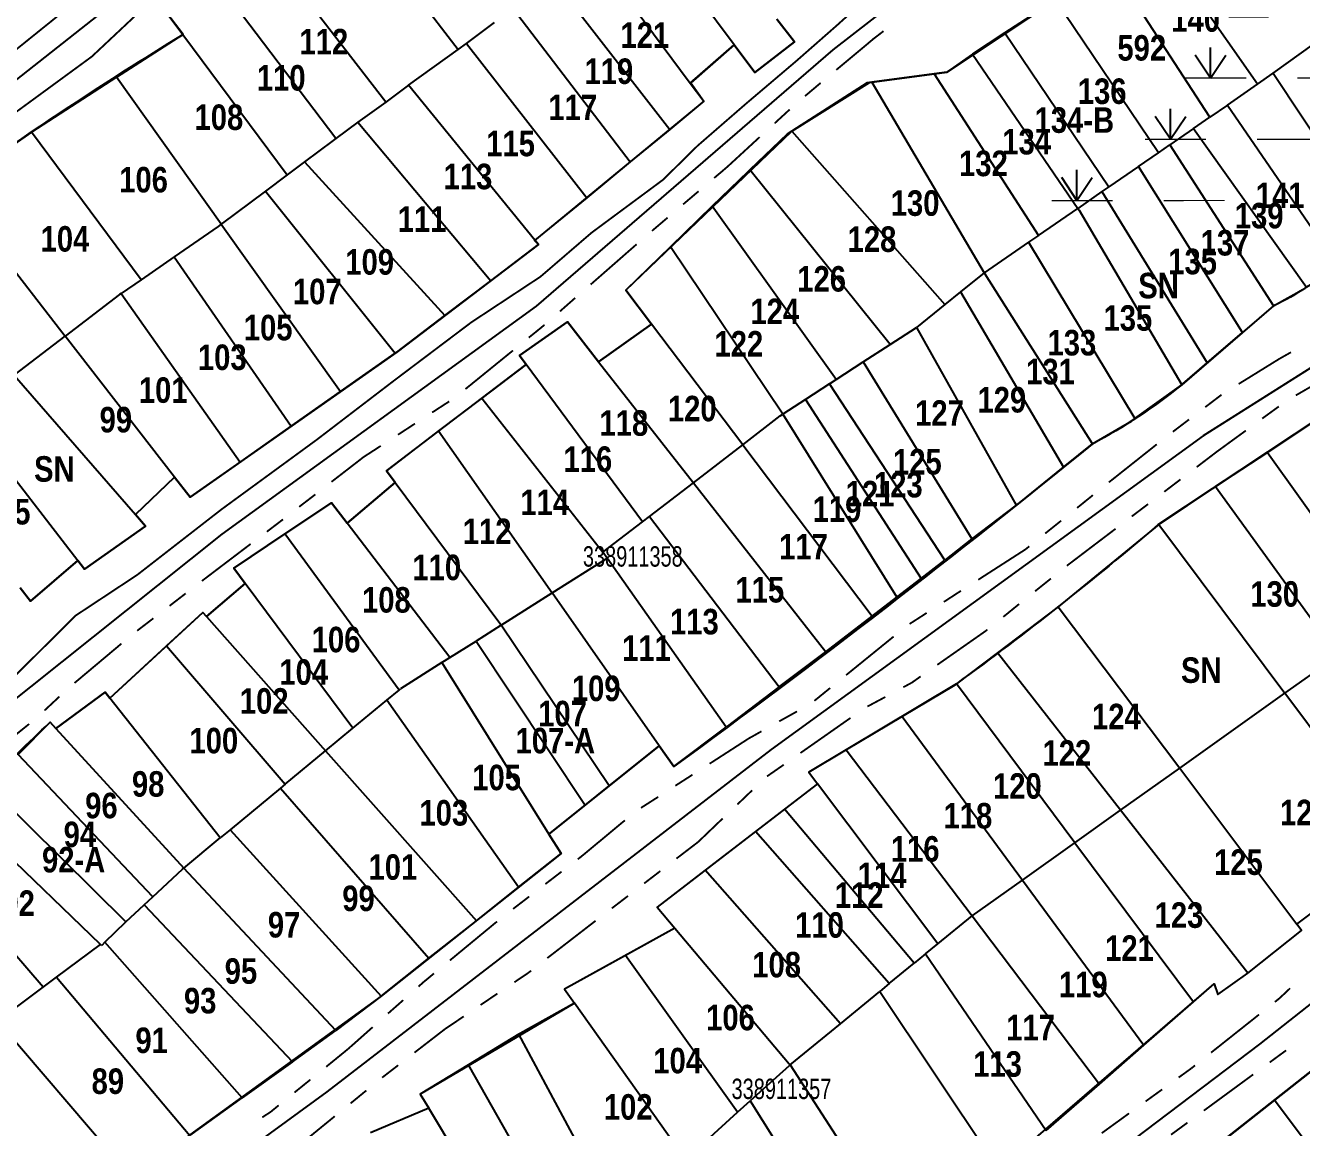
# Model space of a CAD drawing. Extents: x 204256 to 207861, y 4845615 to 4848347.
# Drawn here: x 207194.6 to 207319.8, y 4847288.9 to 4847397 of the extents above; entities that cross this region are included whole.
import ezdxf
from ezdxf.enums import TextEntityAlignment as Align

# ---------------------------------------------------------------- set-up
doc = ezdxf.new("R2010")
doc.units = 0
doc.header["$LTSCALE"] = 1.5
doc.header["$MEASUREMENT"] = 0
doc.linetypes.add('PHANTOMX2', pattern=[5, 2.5, -0.5, 0.5, -0.5, 0.5, -0.5])
doc.linetypes.add('TRACO_25', pattern=[8, 3, -1, 1, -1, 1, -1])
for name, color, linetype in [('CD-MALHA-LOTES', 40, 'CONTINUOUS'), ('CD_TXT_QUADRA', 7, 'CONTINUOUS'), ('HD-ALAGADO-BREJO', 170, 'CONTINUOUS'), ('RU-QUADRAS', 210, 'CONTINUOUS'), ('SV-EIXO-RUA-N-PAV', 6, 'CONTINUOUS'), ('SV-RUA-NAO-PAV-S-GUIA-C-GUIA', 7, 'PHANTOMX2'), ('Th_NmrPort', 7, 'CONTINUOUS')]:
    doc.layers.add(name, color=color, linetype=linetype)
doc.styles.add('ARIAL', font='ARIAL.TTF')
doc.styles.get("Standard").update_dxf_attribs({"font": 'swisscbo.ttf'})

# ---------------------------------------------------------------- blocks, each defined once
blk = doc.blocks.new('*X18')
at = {"layer": 'HD-ALAGADO-BREJO'}
for points in [[(207323.493763, 4847403.830726), (207323.493265, 4847406.830726)], [(207323.493763, 4847403.830726), (207321.99339, 4847406.080477)], [(207323.493763, 4847403.830726), (207324.99339, 4847406.080975)], [(207315.104981, 4847397.830757), (207315.104305, 4847400.830757)], [(207324.973164, 4847397.830796), (207324.97256, 4847400.830796)], [(207315.104981, 4847397.830757), (207313.604474, 4847400.080419)], [(207315.104981, 4847397.830757), (207316.604474, 4847400.081095)], [(207324.973164, 4847397.830796), (207323.472711, 4847400.080494)], [(207324.973164, 4847397.830796), (207326.472711, 4847400.081098)], [(207310.835678, 4847391.830377), (207309.335445, 4847394.080222)], [(207310.835678, 4847391.830377), (207310.835367, 4847394.830377)], [(207310.835678, 4847391.830377), (207312.335445, 4847394.080532)], [(207306.899815, 4847385.830289), (207305.399596, 4847388.080143)], [(207306.899815, 4847385.830289), (207306.899523, 4847388.830289)], [(207306.899815, 4847385.830289), (207308.399596, 4847388.080435)], [(207297.738662, 4847379.83017), (207297.738363, 4847382.83017)], [(207297.738662, 4847379.83017), (207296.238438, 4847382.080021)], [(207297.738662, 4847379.83017), (207299.238438, 4847382.08032)]]:
    blk.add_lwpolyline(points, dxfattribs=at)
at = {"layer": 'HD-ALAGADO-BREJO', "const_width": 0.13}
for points in [[(207320.993764, 4847403.830311), (207321.993764, 4847403.830477)], [(207321.993764, 4847403.830477), (207326.993763, 4847403.831307)], [(207312.604981, 4847397.830194), (207313.604981, 4847397.830419)], [(207313.604981, 4847397.830419), (207315.604981, 4847397.83087)], [(207315.604981, 4847397.83087), (207316.552782, 4847397.830233)], [(207322.473164, 4847397.830292), (207323.473164, 4847397.830494)], [(207323.473164, 4847397.830494), (207326.473164, 4847397.831098)], [(207326.473164, 4847397.831098), (207327.415436, 4847397.830342)], [(207308.335678, 4847391.830118), (207309.335678, 4847391.830222)], [(207309.335678, 4847391.830222), (207314.335678, 4847391.83074)], [(207319.335678, 4847391.831258), (207325.335678, 4847391.831879)], [(207304.399815, 4847385.830046), (207305.399815, 4847385.830143)], [(207305.399815, 4847385.830143), (207310.399815, 4847385.83063)], [(207315.399815, 4847385.831117), (207321.399815, 4847385.831702)], [(207295.238662, 4847379.829921), (207296.238662, 4847379.830021)], [(207296.238662, 4847379.830021), (207301.238662, 4847379.83052)], [(207306.238662, 4847379.831019), (207312.238662, 4847379.831618)]]:
    blk.add_lwpolyline(points, dxfattribs=at)

msp = doc.modelspace()

# ---------------------------------------------------------------- linework, layer by layer
at = {"layer": 'CD-MALHA-LOTES', "linetype": 'Continuous'}
for p, q in [((207225.11, 4847410.22), (207237.03, 4847394.64)), ((207264.1, 4847395.09), (207254.77, 4847407.66)), ((207315.46, 4847391.23), (207303.97, 4847407.61)), ((207229.93, 4847389.49), (207217.93, 4847405.03)), ((207250.17, 4847404.29), (207259.81, 4847391.35)), ((207310.76, 4847387.99), (207299.73, 4847405.01)), ((207225.04, 4847385.92), (207213.15, 4847401.58)), ((207246.4, 4847401.46), (207257.79, 4847386.8)), ((207295.62, 4847399.51), (207290.67, 4847396.27)), ((207305.73, 4847384.52), (207295.62, 4847399.51)), ((207242.45, 4847398.58), (207253.9, 4847383.62)), ((207237.85, 4847395.23), (207240.59, 4847397.28)), ((207203.54, 4847391.91), (207210.03, 4847396.1)), ((207210.03, 4847396.1), (207220.25, 4847382.34)), ((207237.03, 4847394.64), (207237.85, 4847395.23)), ((207237.85, 4847395.23), (207249.65, 4847380.09)), ((207290.67, 4847396.27), (207287.48, 4847394.19)), ((207290.67, 4847396.27), (207300.86, 4847381.16)), ((207316.97, 4847392.31), (207321.05, 4847395.23)), ((207232.17, 4847391.13), (207237.03, 4847394.64)), ((207259.81, 4847391.35), (207264.1, 4847395.09)), ((207264.1, 4847395.09), (207266.15, 4847392.39)), ((207287.48, 4847394.19), (207297.81, 4847379.06)), ((207203.54, 4847391.91), (207195.18, 4847386.54)), ((207213.8, 4847377.51), (207203.54, 4847391.91)), ((207283.72, 4847392.24), (207277.62, 4847391.43)), ((207277.62, 4847391.43), (207288.64, 4847372.74)), ((207283.72, 4847392.24), (207293.97, 4847376.41)), ((207315.46, 4847391.23), (207316.97, 4847392.31)), ((207316.97, 4847392.31), (207327.92, 4847375.82)), ((207232.17, 4847391.13), (207229.93, 4847389.49)), ((207244.57, 4847375.95), (207232.17, 4847391.13)), ((207259.81, 4847391.35), (207261.13, 4847389.58)), ((207312.51, 4847389.19), (207315.46, 4847391.23)), ((207229.93, 4847389.49), (207227.21, 4847387.5)), ((207261.13, 4847389.58), (207257.79, 4847386.8)), ((207312.51, 4847389.19), (207310.76, 4847387.99)), ((207312.51, 4847389.19), (207323.24, 4847373.52)), ((207309.17, 4847386.89), (207310.76, 4847387.99)), ((207195.18, 4847386.54), (207187.25, 4847381.03)), ((207205.93, 4847372.06), (207195.18, 4847386.54)), ((207227.21, 4847387.5), (207225.04, 4847385.92)), ((207227.21, 4847387.5), (207240.24, 4847371.97)), ((207257.79, 4847386.8), (207253.9, 4847383.62)), ((207269.78, 4847386.63), (207284.79, 4847369.64)), ((207309.17, 4847386.89), (207306.86, 4847385.3)), ((207309.17, 4847386.89), (207320.25, 4847371.32)), ((207305.73, 4847384.52), (207306.86, 4847385.3)), ((207306.86, 4847385.3), (207317.02, 4847369.5)), ((207303.76, 4847383.16), (207305.73, 4847384.52)), ((207221.98, 4847383.63), (207220.25, 4847382.34)), ((207221.98, 4847383.63), (207235.73, 4847368.55)), ((207253.9, 4847383.62), (207249.65, 4847380.09)), ((207265.49, 4847382.69), (207261.96, 4847379.27)), ((207265.66, 4847382.85), (207265.49, 4847382.69)), ((207279.4, 4847365.7), (207265.66, 4847382.85)), ((207303.76, 4847383.16), (207300.86, 4847381.16)), ((207313.96, 4847366.88), (207303.76, 4847383.16)), ((207220.25, 4847382.34), (207218.13, 4847380.75)), ((207187.25, 4847381.03), (207198.5, 4847366.54)), ((207218.13, 4847380.75), (207213.8, 4847377.51)), ((207218.13, 4847380.75), (207230.86, 4847364.86)), ((207300.19, 4847380.7), (207297.81, 4847379.06)), ((207300.86, 4847381.16), (207300.19, 4847380.7)), ((207300.19, 4847380.7), (207310.51, 4847363.9)), ((207249.65, 4847380.09), (207244.57, 4847375.95)), ((207261.96, 4847379.27), (207257.87, 4847375.3)), ((207274.13, 4847362.29), (207261.96, 4847379.27)), ((207293.97, 4847376.41), (207297.81, 4847379.06)), ((207213.8, 4847377.51), (207225.5, 4847361.09)), ((207293.97, 4847376.41), (207292.99, 4847375.74)), ((207268.89, 4847358.89), (207257.87, 4847375.3)), ((207292.99, 4847375.74), (207288.64, 4847372.74)), ((207292.99, 4847375.74), (207303.42, 4847358.45)), ((207209.19, 4847374.31), (207205.93, 4847372.06)), ((207209.19, 4847374.31), (207220.66, 4847357.69)), ((207205.93, 4847372.06), (207203.97, 4847370.71)), ((207235.73, 4847368.55), (207240.24, 4847371.97)), ((207203.81, 4847370.6), (207198.5, 4847366.54)), ((207203.97, 4847370.71), (207203.81, 4847370.6)), ((207203.97, 4847370.71), (207215.67, 4847354.18)), ((207286.31, 4847370.87), (207284.79, 4847369.64)), ((207286.31, 4847370.87), (207296.42, 4847353.67)), ((207284.79, 4847369.64), (207281.99, 4847367.38)), ((207317.02, 4847369.5), (207313.96, 4847366.88)), ((207256, 4847367.72), (207250.81, 4847364.01)), ((207264.95, 4847355.87), (207256, 4847367.72)), ((207193.5, 4847362.71), (207198.5, 4847366.54)), ((207209.22, 4847352.71), (207198.5, 4847366.54)), ((207279.4, 4847365.7), (207281.99, 4847367.38)), ((207281.99, 4847367.38), (207291.78, 4847349.94)), ((207310.51, 4847363.9), (207313.96, 4847366.88)), ((207276.76, 4847364), (207279.4, 4847365.7)), ((207225.5, 4847361.09), (207230.86, 4847364.86)), ((207250.81, 4847364.01), (207260.11, 4847352.13)), ((207274.13, 4847362.29), (207276.76, 4847364)), ((207276.76, 4847364), (207287.43, 4847346.64)), ((207193.5, 4847362.71), (207205.39, 4847349.03)), ((207243.7, 4847363.75), (207239.36, 4847360.45)), ((207255.13, 4847348.32), (207243.7, 4847363.75)), ((207273.45, 4847361.85), (207271.11, 4847360.33)), ((207273.45, 4847361.85), (207274.13, 4847362.29)), ((207284.79, 4847344.56), (207273.45, 4847361.85)), ((207303.42, 4847358.45), (207308.01, 4847361.77)), ((207220.66, 4847357.69), (207225.5, 4847361.09)), ((207239.36, 4847360.45), (207235.12, 4847357.23)), ((207239.36, 4847360.45), (207251.22, 4847345.34)), ((207271.11, 4847360.33), (207268.89, 4847358.89)), ((207271.11, 4847360.33), (207282.45, 4847342.76)), ((207188.58, 4847358.95), (207199.74, 4847344.52)), ((207268.89, 4847358.89), (207280.08, 4847340.94)), ((207215.67, 4847354.18), (207220.66, 4847357.69)), ((207235.12, 4847357.23), (207246.25, 4847341.35)), ((207260.11, 4847352.13), (207264.95, 4847355.87)), ((207264.95, 4847355.87), (207277.64, 4847339.07)), ((207296.42, 4847353.67), (207299.27, 4847355.96)), ((207316.43, 4847355.13), (207311.34, 4847351.77)), ((207316.43, 4847355.13), (207328.17, 4847338.64)), ((207210.76, 4847350.73), (207215.67, 4847354.18)), ((207205.39, 4847349.03), (207209.22, 4847352.71)), ((207209.22, 4847352.71), (207210.76, 4847350.73)), ((207230.87, 4847352.17), (207226.14, 4847348.2)), ((207230.87, 4847352.17), (207241.13, 4847338.39)), ((207255.81, 4847348.84), (207260.11, 4847352.13)), ((207260.11, 4847352.13), (207273.09, 4847335.56)), ((207311.34, 4847351.77), (207305.76, 4847348.07)), ((207311.34, 4847351.77), (207323.33, 4847335.21)), ((207255.13, 4847348.32), (207255.81, 4847348.84)), ((207255.81, 4847348.84), (207268.54, 4847332.13)), ((207291.78, 4847349.94), (207287.43, 4847346.64)), ((207227.01, 4847347.07), (207226.14, 4847348.2)), ((207251.22, 4847345.34), (207255.13, 4847348.32)), ((207305.76, 4847348.07), (207295.88, 4847339.99)), ((207305.76, 4847348.07), (207318.13, 4847331.51)), ((207231.24, 4847331.83), (207220.03, 4847347.13)), ((207236.23, 4847335.02), (207227.01, 4847347.07)), ((207287.43, 4847346.64), (207284.79, 4847344.56)), ((207251.64, 4847344.75), (207251.22, 4847345.34)), ((207195.09, 4847340.53), (207199.74, 4847344.52)), ((207199.74, 4847344.52), (207200.38, 4847343.69)), ((207246.25, 4847341.35), (207251.64, 4847344.75)), ((207263.31, 4847328.18), (207251.64, 4847344.75)), ((207282.45, 4847342.76), (207284.79, 4847344.56)), ((207280.08, 4847340.94), (207282.45, 4847342.76)), ((207194.08, 4847341.84), (207195.09, 4847340.53)), ((207216.16, 4847342.27), (207212.34, 4847339.04)), ((207226.7, 4847328.08), (207216.16, 4847342.27)), ((207241.26, 4847338.19), (207246.25, 4847341.35)), ((207256.75, 4847326.37), (207246.25, 4847341.35)), ((207277.64, 4847339.07), (207280.08, 4847340.94)), ((207212.34, 4847339.04), (207224.03, 4847325.87)), ((207273.09, 4847335.56), (207277.64, 4847339.07)), ((207295.88, 4847339.99), (207289.94, 4847335.49)), ((207295.88, 4847339.99), (207307.84, 4847324.18)), ((207241.26, 4847338.19), (207238.79, 4847336.63)), ((207241.13, 4847338.39), (207241.26, 4847338.19)), ((207251.84, 4847322.43), (207241.26, 4847338.19)), ((207236.23, 4847335.02), (207238.79, 4847336.63)), ((207238.79, 4847336.63), (207249.48, 4847320.54)), ((207202.88, 4847331.04), (207208.44, 4847336.15)), ((207208.44, 4847336.15), (207220.07, 4847322.59)), ((207268.54, 4847332.13), (207273.09, 4847335.56)), ((207289.94, 4847335.49), (207285.92, 4847332.45)), ((207302.02, 4847320.04), (207289.94, 4847335.49)), ((207318.13, 4847331.51), (207323.33, 4847335.21)), ((207235.44, 4847334.52), (207231.39, 4847331.96)), ((207235.44, 4847334.52), (207236.23, 4847335.02)), ((207235.44, 4847334.52), (207245.94, 4847317.7)), ((207230.04, 4847330.84), (207231.24, 4847331.83)), ((207231.24, 4847331.83), (207231.39, 4847331.96)), ((207268.54, 4847332.13), (207263.31, 4847328.18)), ((207297.54, 4847316.85), (207285.92, 4847332.45)), ((207307.84, 4847324.18), (207318.13, 4847331.51)), ((207329.39, 4847316.43), (207318.13, 4847331.51)), ((207213.7, 4847317.32), (207202.88, 4847331.04)), ((207226.7, 4847328.08), (207230.04, 4847330.84)), ((207242.97, 4847312.5), (207230.04, 4847330.84)), ((207280.58, 4847329.23), (207275.1, 4847325.96)), ((207280.58, 4847329.23), (207292.39, 4847313.18)), ((207197.58, 4847328.06), (207210.13, 4847314.37)), ((207224.03, 4847325.87), (207226.7, 4847328.08)), ((207258.19, 4847324.32), (207263.31, 4847328.18)), ((207251.84, 4847322.43), (207256.75, 4847326.37)), ((207256.75, 4847326.37), (207258.19, 4847324.32)), ((207207.08, 4847311.54), (207193.89, 4847325.52)), ((207220.07, 4847322.59), (207224.03, 4847325.87)), ((207224.03, 4847325.87), (207238.82, 4847309.21)), ((207275.1, 4847325.96), (207287.45, 4847309.67)), ((207302.02, 4847320.04), (207307.84, 4847324.18)), ((207307.84, 4847324.18), (207319.29, 4847308.87)), ((207220.07, 4847322.59), (207219.62, 4847322.22)), ((207272.27, 4847322.63), (207269.06, 4847320.15)), ((207284.08, 4847306.94), (207272.27, 4847322.63)), ((207190.87, 4847322.49), (207204.44, 4847309.1)), ((207219.62, 4847322.22), (207214.68, 4847318.13)), ((207219.62, 4847322.22), (207234.16, 4847305.52)), ((207249.48, 4847320.54), (207251.84, 4847322.43)), ((207245.94, 4847317.7), (207249.48, 4847320.54)), ((207269.06, 4847320.15), (207266.2, 4847317.96)), ((207281.76, 4847305.03), (207269.06, 4847320.15)), ((207297.54, 4847316.85), (207302.02, 4847320.04)), ((207314.51, 4847304.07), (207302.02, 4847320.04)), ((207201.96, 4847306.88), (207188.63, 4847319.69)), ((207214.68, 4847318.13), (207213.7, 4847317.32)), ((207214.68, 4847318.13), (207229.49, 4847301.81)), ((207266.2, 4847317.96), (207261.28, 4847314.17)), ((207279.33, 4847303.04), (207266.2, 4847317.96)), ((207210.13, 4847314.37), (207213.7, 4847317.32)), ((207292.39, 4847313.18), (207297.54, 4847316.85)), ((207297.54, 4847316.85), (207309.17, 4847301.26)), ((207319.29, 4847308.87), (207329.39, 4847316.43)), ((207196.33, 4847302.7), (207185.19, 4847315.56)), ((207225.04, 4847298.44), (207210.13, 4847314.37)), ((207274.53, 4847299.11), (207261.28, 4847314.17)), ((207287.45, 4847309.67), (207292.39, 4847313.18)), ((207292.39, 4847313.18), (207304.29, 4847296.99)), ((207206.25, 4847310.77), (207207.08, 4847311.54)), ((207238.82, 4847309.21), (207242.97, 4847312.5)), ((207204.44, 4847309.1), (207206.25, 4847310.77)), ((207206.25, 4847310.77), (207220.79, 4847295.38)), ((207202.39, 4847307.09), (207204.44, 4847309.1)), ((207234.16, 4847305.52), (207238.82, 4847309.21)), ((207287.45, 4847309.67), (207299.93, 4847293.19)), ((207258.3, 4847308.49), (207253.46, 4847305.81)), ((207258.3, 4847308.49), (207269.51, 4847295.18)), ((207197.63, 4847303.67), (207201.96, 4847306.88)), ((207202.07, 4847306.78), (207201.96, 4847306.88)), ((207202.39, 4847307.09), (207202.07, 4847306.78)), ((207215.86, 4847291.84), (207202.39, 4847307.09)), ((207282.88, 4847305.95), (207284.08, 4847306.94)), ((207229.49, 4847301.81), (207234.16, 4847305.52)), ((207264.44, 4847290.42), (207253.46, 4847305.81)), ((207279.33, 4847303.04), (207281.76, 4847305.03)), ((207282.88, 4847305.95), (207281.76, 4847305.03)), ((207282.88, 4847305.95), (207294.73, 4847288.64)), ((207191.85, 4847299.37), (207196.33, 4847302.7)), ((207196.33, 4847302.7), (207197.63, 4847303.67)), ((207197.63, 4847303.67), (207210.72, 4847288.14)), ((207279.33, 4847303.04), (207278.4, 4847302.28)), ((207229.49, 4847301.81), (207225.04, 4847298.44)), ((207274.53, 4847299.11), (207278.4, 4847302.28)), ((207278.4, 4847302.28), (207290.17, 4847284.66)), ((207304.29, 4847296.99), (207309.17, 4847301.26)), ((207259.33, 4847285.81), (207248.46, 4847301.13)), ((207205.02, 4847284.04), (207191.85, 4847299.37)), ((207269.59, 4847295.06), (207274.53, 4847299.11)), ((207220.79, 4847295.38), (207225.04, 4847298.44)), ((207243, 4847298.08), (207238.05, 4847295.08)), ((207252.61, 4847280.21), (207243, 4847298.08)), ((207299.93, 4847293.19), (207304.29, 4847296.99)), ((207220.79, 4847295.38), (207215.86, 4847291.84)), ((207248.17, 4847277.23), (207238.05, 4847295.08)), ((207269.59, 4847295.06), (207281.22, 4847277.13)), ((207322.2, 4847295.62), (207317.12, 4847291.61)), ((207269.51, 4847294.99), (207265.69, 4847291.54)), ((207294.73, 4847288.64), (207299.93, 4847293.19)), ((207210.72, 4847288.14), (207215.86, 4847291.84)), ((207264.44, 4847290.42), (207265.69, 4847291.54)), ((207265.69, 4847291.54), (207276.88, 4847273.77)), ((207317.12, 4847291.61), (207311.36, 4847287.07)), ((207329.54, 4847275.03), (207317.12, 4847291.61)), ((207234.17, 4847290.81), (207228.44, 4847288.42)), ((207244.03, 4847274.45), (207234.17, 4847290.81)), ((207261.39, 4847287.65), (207264.44, 4847290.42))]:
    msp.add_line(p, q, dxfattribs=at)
for points in [[(207213.15, 4847401.58), (207208.47, 4847398.2), (207210.03, 4847396.1)], [(207266.15, 4847392.39), (207270.02, 4847395.38), (207268.31, 4847397.61)], [(207287.48, 4847394.19), (207284.98, 4847392.41), (207283.72, 4847392.24)], [(207277.62, 4847391.43), (207277.15, 4847391.37), (207269.78, 4847386.63)], [(207269.78, 4847386.63), (207269.32, 4847386.33), (207265.66, 4847382.85)], [(207225.04, 4847385.92), (207224.77, 4847385.72), (207221.98, 4847383.63)], [(207297.81, 4847379.06), (207297.94, 4847378.87)], [(207297.94, 4847378.87), (207308.01, 4847361.77)], [(207213.8, 4847377.51), (207213.5, 4847377.28), (207209.19, 4847374.31)], [(207240.24, 4847371.97), (207244.92, 4847375.52), (207244.57, 4847375.95)], [(207257.87, 4847375.3), (207253.49, 4847371.05), (207256, 4847367.72)], [(207288.64, 4847372.74), (207288.46, 4847372.61), (207286.31, 4847370.87)], [(207299.27, 4847355.96), (207288.72, 4847372.61), (207288.64, 4847372.74)], [(207317.02, 4847369.5), (207320.13, 4847371.23), (207320.25, 4847371.32)], [(207230.86, 4847364.86), (207231.01, 4847364.97), (207235.73, 4847368.55)], [(207250.81, 4847364.01), (207247.75, 4847367.92), (207243.05, 4847364.62), (207243.7, 4847363.75)], [(207308.01, 4847361.77), (207308.12, 4847361.85), (207310.51, 4847363.9)], [(207264.95, 4847355.87), (207268.63, 4847358.72), (207268.89, 4847358.89)], [(207322.05, 4847358.9), (207321.77, 4847358.67), (207316.43, 4847355.13)], [(207299.27, 4847355.96), (207303.07, 4847358.19), (207303.42, 4847358.45)], [(207235.12, 4847357.23), (207230, 4847353.33), (207230.87, 4847352.17)], [(207291.78, 4847349.94), (207292.11, 4847350.2), (207296.42, 4847353.67)], [(207226.14, 4847348.2), (207224.61, 4847350.2), (207220.03, 4847347.13)], [(207200.38, 4847343.69), (207206.36, 4847347.91), (207205.39, 4847349.03)], [(207220.03, 4847347.13), (207215.04, 4847343.78), (207216.16, 4847342.27)], [(207212.34, 4847339.04), (207211.99, 4847339.43), (207208.44, 4847336.15)], [(207202.88, 4847331.04), (207202.42, 4847331.61), (207197.58, 4847328.06)], [(207285.92, 4847332.45), (207285.75, 4847332.32), (207280.58, 4847329.23)], [(207197.58, 4847328.06), (207197.03, 4847328.66), (207193.89, 4847325.52)], [(207275.1, 4847325.96), (207271.42, 4847323.76), (207272.27, 4847322.63)], [(207242.97, 4847312.5), (207247.13, 4847315.8), (207245.94, 4847317.7)], [(207207.08, 4847311.54), (207209.99, 4847314.25), (207210.13, 4847314.37)], [(207261.28, 4847314.17), (207256.57, 4847310.54), (207258.3, 4847308.49)], [(207284.08, 4847306.94), (207287.45, 4847309.67)], [(207314.51, 4847304.07), (207319.75, 4847308.26), (207319.29, 4847308.87)], [(207253.46, 4847305.81), (207247.48, 4847302.51), (207248.46, 4847301.13)], [(207309.17, 4847301.26), (207311.19, 4847303.02), (207311.54, 4847301.97), (207314.51, 4847304.07)], [(207248.46, 4847301.13), (207243.11, 4847298.15), (207243, 4847298.08)], [(207238.05, 4847295.08), (207233.32, 4847292.21), (207234.17, 4847290.81)], [(207269.59, 4847295.06), (207269.51, 4847295.18)], [(207269.51, 4847294.99), (207269.59, 4847295.06)]]:
    msp.add_lwpolyline(points, dxfattribs=at)
at = {"layer": 'RU-QUADRAS', "color": 6, "linetype": 'Continuous'}
for points in [[(207454.44, 4847462.43), (207435.99, 4847451.3), (207411.49, 4847432.11, -0.059558), (207389.55, 4847420.56), (207374.63, 4847410.6), (207370.84, 4847406.49), (207362.32, 4847399.54), (207361.45, 4847400.82), (207341.85, 4847387.48), (207332.65, 4847379.2), (207327.92, 4847375.82), (207323.24, 4847373.52, -0.060985), (207317.02, 4847369.5), (207308.01, 4847361.77, -0.048015), (207299.24, 4847355.94, -0.012878), (207258.19, 4847324.32), (207256.75, 4847326.37), (207245.94, 4847317.7), (207247.13, 4847315.8), (207229.49, 4847301.81), (207193.84, 4847275.99)], [(207185.19, 4847315.56, -0.050015), (207197.03, 4847328.66), (207197.58, 4847328.06), (207202.42, 4847331.61), (207202.88, 4847331.04), (207211.99, 4847339.43), (207212.34, 4847339.04), (207216.16, 4847342.27), (207215.04, 4847343.78), (207220.03, 4847347.13), (207224.61, 4847350.2), (207226.14, 4847348.2), (207230.87, 4847352.17), (207230, 4847353.33), (207243.7, 4847363.75), (207243.05, 4847364.62), (207247.75, 4847367.92), (207250.81, 4847364.01), (207256, 4847367.72), (207253.49, 4847371.05), (207269.78, 4847386.63), (207277.38, 4847391.4), (207284.98, 4847392.41), (207295.63, 4847399.51)], [(207187.25, 4847381.03, -0.017617), (207210.06, 4847396.12), (207208.47, 4847398.2, 0.014589)], [(207321.77, 4847358.67), (207305.68, 4847348.02, -0.019103), (207285.92, 4847332.45), (207271.42, 4847323.76), (207272.27, 4847322.63), (207256.57, 4847310.54), (207258.3, 4847308.49), (207247.48, 4847302.51), (207248.46, 4847301.13), (207233.32, 4847292.21), (207234.17, 4847290.81), (207228.44, 4847288.42)]]:
    msp.add_lwpolyline(points, format="xyb", dxfattribs=at)
for points in [[(207268.31, 4847397.61), (207270.02, 4847395.38), (207266.15, 4847392.39), (207264.1, 4847395.09), (207259.85, 4847391.38), (207261.13, 4847389.58), (207244.51, 4847375.9), (207244.92, 4847375.52), (207231.01, 4847364.97), (207210.76, 4847350.73), (207209.22, 4847352.71), (207205.39, 4847349.03), (207206.36, 4847347.91), (207200.38, 4847343.69), (207199.74, 4847344.52), (207195.09, 4847340.53), (207194.08, 4847341.84)], [(207302.38, 4847279.99), (207329.83, 4847301.63), (207329.13, 4847302.33), (207331.31, 4847304.04), (207341.37, 4847311.06), (207343.89, 4847307.78), (207349.2, 4847311.87), (207348.1, 4847313.32), (207351.48, 4847317.21), (207358.41, 4847321.25), (207362.03, 4847324.18), (207360.86, 4847325.36), (207377.82, 4847337.93), (207383.58, 4847336.88), (207404.21, 4847307.56), (207370.47, 4847283.3)], [(207281.29, 4847277.19), (207311.19, 4847303.02), (207311.54, 4847301.97), (207314.51, 4847304.07), (207319.75, 4847308.26), (207319.29, 4847308.87), (207334.28, 4847320.09)]]:
    msp.add_lwpolyline(points, dxfattribs=at)
at = {"layer": 'SV-EIXO-RUA-N-PAV'}
for points in [[(207435.19, 4847572.2), (207436.63, 4847567.25), (207435.01, 4847562.2), (207418.07, 4847550.49), (207397.35, 4847532.82), (207372.66, 4847516.61), (207359.5, 4847508.68), (207352.65, 4847503.81), (207308.59, 4847476.87), (207273.99, 4847453.8), (207270.77, 4847451.39), (207269.01, 4847449.99), (207253.45, 4847438.84), (207133.15, 4847343.96), (207107.29, 4847324.05), (207063.5, 4847296.29), (207060.23, 4847293.5), (207051.25, 4847285.84), (206955.45, 4847217.19)], [(206955.45, 4847156.34), (206967.9, 4847163.3), (206992.41, 4847179.7), (207014.39, 4847194.29), (207051.88, 4847222.05), (207084.08, 4847248.42), (207091.71, 4847254.66), (207141.17, 4847289.9), (207173.07, 4847314.59), (207213.89, 4847347.11), (207244.71, 4847369.46), (207273.81, 4847394.6), (207288.41, 4847405.95), (207294.01, 4847409.37), (207303.73, 4847415.51), (207372.21, 4847460.92), (207413.93, 4847482.82), (207427.91, 4847489.82), (207432.63, 4847490.56)], [(207468.53, 4847468.17), (207455.92, 4847457.81), (207431.25, 4847440.8), (207402.93, 4847421.27), (207378.83, 4847407.44), (207367.48, 4847398.43), (207345, 4847383.16), (207333.01, 4847373.07), (207327.51, 4847367.75), (207310.12, 4847356.76), (207267.73, 4847325.98), (207224.16, 4847292.42), (207189.07, 4847266.87), (207174.65, 4847254.98), (207129.91, 4847221.87), (207108.51, 4847206.5), (207105.76, 4847203.51), (207099.14, 4847196.32), (207054.22, 4847162.76), (207017.05, 4847135.5), (206995.34, 4847120.63), (206955.45, 4847094.82)], [(206973.92, 4847052.6), (207007.77, 4847071.57), (207031.38, 4847085.44), (207061.56, 4847107.43), (207075.08, 4847119.32), (207099.59, 4847137.26), (207126.44, 4847154.92), (207131.52, 4847158.96), (207136.17, 4847162.67), (207165.1, 4847182.85), (207222.5, 4847227.45), (207259.62, 4847254.66), (207315.67, 4847297.11), (207368.56, 4847338.82), (207380.48, 4847346.88), (207387.48, 4847351.62), (207421.45, 4847375.05), (207445.06, 4847393.97), (207461.1, 4847404.33), (207465.04, 4847406.96), (207469.75, 4847410.1), (207478.22, 4847420.01), (207488.67, 4847429.56), (207503.99, 4847444.34)]]:
    msp.add_lwpolyline(points, dxfattribs=at)
at = {"layer": 'SV-RUA-NAO-PAV-S-GUIA-C-GUIA', "linetype": 'TRACO_25', "const_width": 0.18, "flags": 128}
msp.add_lwpolyline([(206955.45, 4847276.39), (206957, 4847277.58), (206973.89, 4847290.33), (206991.3, 4847302.85), (206995.13, 4847305.61), (207021.14, 4847324.43), (207041.38, 4847338.07), (207058.04, 4847351.09), (207074.54, 4847362.16), (207088.07, 4847372.97), (207098.52, 4847380.58), (207111.77, 4847389.77), (207124, 4847398.21), (207138.33, 4847408.83), (207149.95, 4847418.47), (207161.81, 4847427.15), (207175.36, 4847438.03), (207188.68, 4847448.44), (207203.63, 4847460.29), (207212.01, 4847467.28), (207226.68, 4847477.81), (207235.29, 4847485.18), (207239.01, 4847487.57), (207241.31, 4847487.54), (207243.39, 4847485.1), (207256.92, 4847466.61), (207264.21, 4847454.77), (207264.38, 4847451.64), (207261.01, 4847447.89), (207248.75, 4847438.28), (207229.54, 4847423.22), (207212.27, 4847409.6), (207191.19, 4847392.63), (207172.25, 4847377.52), (207154.41, 4847364.9), (207132.68, 4847347.13), (207112.34, 4847331.32), (207095.17, 4847319.85), (207073.75, 4847305.81), (207069.16, 4847302.7), (207057.78, 4847295), (207045.38, 4847285.56), (207013.5, 4847261.35), (206993.29, 4847246.58), (206971.36, 4847231.05), (206955.45, 4847220.32)], dxfattribs=at)
msp.add_lwpolyline([(207271.65, 4847447.92), (207272.93, 4847445.15), (207282.89, 4847428.57), (207292.13, 4847411.39), (207292.19, 4847409.87), (207287.3, 4847406.71), (207280.29, 4847402.53), (207274.25, 4847397.06), (207270.16, 4847393.47), (207265.29, 4847389.34), (207260.5, 4847385.18), (207257.14, 4847381.87), (207250.12, 4847376.67), (207245.11, 4847372.36), (207238.32, 4847367.88), (207230.76, 4847362.18), (207223.15, 4847356.36), (207213.82, 4847349.54), (207205.56, 4847343.12), (207199.52, 4847339.13), (207193.71, 4847333.36), (207187.34, 4847328.6), (207179.21, 4847322.26), (207172.32, 4847316.81), (207165.81, 4847311.63), (207162.62, 4847308.27), (207155.38, 4847302.53), (207155.08, 4847302.29), (207149.74, 4847298.83), (207145.65, 4847295.8), (207141.43, 4847291.77), (207136.71, 4847288.48), (207128.55, 4847283.58), (207115.2, 4847273.3), (207101.15, 4847263.31), (207086.9, 4847253.53), (207085.7, 4847253.23), (207084.5, 4847253.93), (207078.06, 4847264.54), (207070.83, 4847279.22), (207065.64, 4847288.96), (207064.48, 4847292.22), (207064.91, 4847293.49), (207070.17, 4847297.99), (207078.75, 4847302.68), (207090.24, 4847308.97), (207106.99, 4847320.14), (207122.58, 4847331.44), (207136.26, 4847342.75), (207149.21, 4847353.4), (207160.96, 4847363.16), (207169.17, 4847369.55), (207175.83, 4847374.98), (207184.64, 4847382.32), (207191.48, 4847386.9), (207201.11, 4847393.95), (207208.29, 4847400.69), (207218.13, 4847407.64), (207226.03, 4847414.73), (207235.72, 4847421.28), (207242.05, 4847426.75), (207253.58, 4847436.21), (207256.73, 4847438.48), (207261.57, 4847440.97), (207266.76, 4847443.68)], close=True, dxfattribs=at)
at = {"layer": 'SV-RUA-NAO-PAV-S-GUIA-C-GUIA', "const_width": 0.18}
for points in [[(207277.78, 4847395.69), (207278.76, 4847396.44)], [(207274.13, 4847392.64), (207277.2, 4847395.2)], [(207277.2, 4847395.2), (207277.78, 4847395.69)], [(207271.06, 4847390.07), (207272.59, 4847391.36)], [(207268.08, 4847387.4), (207269.55, 4847388.75)], [(207263.48, 4847383.17), (207266.61, 4847386.05)], [(207262.15, 4847382.04), (207262.91, 4847382.68)], [(207262.91, 4847382.68), (207263.48, 4847383.17)], [(207259.1, 4847379.45), (207260.62, 4847380.74)], [(207256.05, 4847376.85), (207257.58, 4847378.15)], [(207250.03, 4847371.59), (207254.54, 4847375.54)], [(207247.02, 4847368.96), (207248.52, 4847370.28)], [(207244.74, 4847367.01), (207245.44, 4847367.58)], [(207245.44, 4847367.58), (207245.51, 4847367.64)], [(207243.96, 4847366.38), (207244.74, 4847367.01)], [(207237.75, 4847361.34), (207242.41, 4847365.12)], [(207317.53, 4847364.27), (207313.6, 4847361.84)], [(207317.86, 4847364.46), (207317.53, 4847364.27)], [(207318.73, 4847364.95), (207317.86, 4847364.46)], [(207320.93, 4847361.72), (207319.2, 4847360.72)], [(207234.48, 4847359.04), (207236.16, 4847360.13)], [(207311.91, 4847360.78), (207310.32, 4847359.57)], [(207317.53, 4847359.63), (207315.91, 4847358.45)], [(207231.13, 4847356.86), (207232.8, 4847357.95)], [(207308.73, 4847358.36), (207307.14, 4847357.15)], [(207314.3, 4847357.27), (207311.87, 4847355.5)], [(207227.75, 4847354.67), (207229.45, 4847355.77)], [(207305.56, 4847355.92), (207300.86, 4847352.19)], [(207311.47, 4847355.21), (207309.48, 4847353.69)], [(207311.87, 4847355.5), (207311.47, 4847355.21)], [(207224.61, 4847352.24), (207226.98, 4847354.07)], [(207226.98, 4847354.07), (207227.75, 4847354.67)], [(207307.89, 4847352.48), (207306.3, 4847351.27)], [(207221.44, 4847349.79), (207223.03, 4847351.01)], [(207299.3, 4847350.94), (207297.74, 4847349.68)], [(207304.71, 4847350.06), (207304.51, 4847349.91)], [(207304.51, 4847349.91), (207303.11, 4847348.85)], [(207218.27, 4847347.35), (207219.07, 4847347.96)], [(207219.07, 4847347.96), (207219.74, 4847348.47)], [(207219.74, 4847348.47), (207219.86, 4847348.56)], [(207296.18, 4847348.43), (207294.62, 4847347.18)], [(207301.52, 4847347.64), (207296.74, 4847344.01)], [(207212.36, 4847342.87), (207216.68, 4847346.15)], [(207292.7, 4847345.63), (207288.05, 4847342.64)], [(207293.06, 4847345.92), (207292.7, 4847345.63)], [(207211.9, 4847342.52), (207212.36, 4847342.87)], [(207295.18, 4847342.76), (207293.62, 4847341.51)], [(207208.73, 4847340.08), (207210.31, 4847341.3)], [(207286.36, 4847341.56), (207284.68, 4847340.47)], [(207292.06, 4847340.26), (207290.51, 4847339)], [(207205.55, 4847337.64), (207207.14, 4847338.86)], [(207283, 4847339.39), (207281.32, 4847338.31)], [(207288.81, 4847337.64), (207284.04, 4847334.3)], [(207288.95, 4847337.75), (207288.81, 4847337.64)], [(207199.41, 4847332.52), (207204.01, 4847336.38)], [(207279.75, 4847337.07), (207275.09, 4847333.29)], [(207281.5, 4847332.53), (207280.7, 4847332.1)], [(207281.58, 4847332.58), (207281.5, 4847332.53)], [(207282.4, 4847333.16), (207281.58, 4847332.58)], [(207273.53, 4847332.03), (207271.98, 4847330.77)], [(207196.46, 4847329.82), (207197.92, 4847331.18)], [(207278.94, 4847331.15), (207277.18, 4847330.21)], [(207270.28, 4847329.73), (207268.53, 4847328.76)], [(207275.52, 4847329.09), (207270.61, 4847325.65)], [(207193.4, 4847327.25), (207194.96, 4847328.5)], [(207266.79, 4847327.78), (207265.92, 4847327.29)], [(207265.59, 4847327.11), (207261.7, 4847324.6)], [(207265.92, 4847327.29), (207265.59, 4847327.11)], [(207268.97, 4847324.5), (207267.33, 4847323.36)], [(207260.02, 4847323.52), (207258.34, 4847322.44)], [(207256.66, 4847321.35), (207254.97, 4847320.27)], [(207265.87, 4847321.99), (207264.43, 4847320.61)], [(207253.39, 4847319.05), (207249.55, 4847315.86)], [(207262.98, 4847319.23), (207260.81, 4847317.15)], [(207260.54, 4847316.9), (207258.45, 4847315.3)], [(207260.81, 4847317.15), (207260.54, 4847316.9)], [(207249.15, 4847315.53), (207248.77, 4847315.23)], [(207249.55, 4847315.86), (207249.15, 4847315.53)], [(207247.18, 4847314.02), (207245.59, 4847312.8)], [(207256.87, 4847314.08), (207255.28, 4847312.86)], [(207244.01, 4847311.58), (207242.42, 4847310.36)], [(207253.7, 4847311.64), (207252.11, 4847310.42)], [(207240.85, 4847309.13), (207236.22, 4847305.31)], [(207250.18, 4847308.94), (207245.78, 4847305.54)], [(207250.52, 4847309.2), (207250.18, 4847308.94)], [(207234.67, 4847304.04), (207233.9, 4847303.4)], [(207243.87, 4847304.06), (207242.55, 4847303.17)], [(207244.2, 4847304.31), (207243.87, 4847304.06)], [(207233.7, 4847303.24), (207233.15, 4847302.75)], [(207233.9, 4847303.4), (207233.7, 4847303.24)], [(207318.26, 4847302.22), (207318.64, 4847302.58)], [(207231.65, 4847301.42), (207230.15, 4847300.1)], [(207240.89, 4847302.06), (207239.23, 4847300.94)], [(207317.15, 4847301.24), (207317.65, 4847301.64)], [(207317.65, 4847301.64), (207317.91, 4847301.89)], [(207317.91, 4847301.89), (207318.26, 4847302.22)], [(207310.89, 4847296.27), (207315.59, 4847300)], [(207228.65, 4847298.77), (207226.41, 4847296.78)], [(207235.92, 4847298.7), (207235.78, 4847298.61)], [(207237.58, 4847299.82), (207235.92, 4847298.7)], [(207235.78, 4847298.61), (207232.75, 4847296.27)], [(207226.19, 4847296.59), (207224.09, 4847294.88)], [(207226.41, 4847296.78), (207226.19, 4847296.59)], [(207317.44, 4847295.9), (207318.18, 4847296.44)], [(207318.18, 4847296.44), (207318.25, 4847296.49)], [(207231.16, 4847295.04), (207229.58, 4847293.82)], [(207308.94, 4847294.72), (207309.32, 4847295.02)], [(207316.64, 4847295.31), (207317.44, 4847295.9)], [(207307.71, 4847293.83), (207308.53, 4847294.42)], [(207308.53, 4847294.42), (207308.94, 4847294.72)], [(207310.18, 4847290.58), (207315.02, 4847294.13)], [(207222.54, 4847293.62), (207220.98, 4847292.36)], [(207228.03, 4847292.56), (207226.48, 4847291.29)], [(207304.47, 4847291.49), (207306.09, 4847292.66)], [(207218.66, 4847290.47), (207217.82, 4847289.92)], [(207219.43, 4847291.1), (207218.66, 4847290.47)], [(207224.93, 4847290.03), (207221.83, 4847287.5)], [(207300.16, 4847288.37), (207302.85, 4847290.32)], [(207306.96, 4847288.22), (207308.57, 4847289.4)]]:
    msp.add_lwpolyline(points, dxfattribs=at)

# ---------------------------------------------------------------- block references
at = {"layer": 'HD-ALAGADO-BREJO'}
msp.add_blockref('*X18', (0, 0), dxfattribs=at)

# ---------------------------------------------------------------- texts
at = {"layer": 'CD_TXT_QUADRA', "linetype": 'Continuous', "style": 'ARIAL', "width": 0.7}
for s, p in [('338911358', (207254.17, 4847344.93)), ('338911357', (207268.75, 4847292.72))]:
    msp.add_text(s, height=2, dxfattribs=at).set_placement(p, align=Align.MIDDLE)
at = {"layer": 'Th_NmrPort', "color": 1}
for s, p in [('140', (207306.99, 4847397.63)), ('112', (207221.47, 4847395.41)), ('121', (207252.96, 4847396.05)), ('592', (207301.7, 4847394.8)), ('110', (207217.29, 4847391.86)), ('119', (207249.43, 4847392.51)), ('136', (207297.82, 4847390.55)), ('117', (207245.89, 4847388.96)), ('108', (207211.18, 4847388)), ('134-B', (207293.58, 4847387.72)), ('115', (207239.79, 4847385.42)), ('134', (207290.41, 4847385.6)), ('132', (207286.17, 4847383.47)), ('106', (207203.79, 4847381.87)), ('113', (207235.61, 4847382.19)), ('141', (207315.28, 4847380.34)), ('130', (207279.47, 4847379.58)), ('111', (207231.11, 4847378)), ('139', (207313.22, 4847378.35)), ('104', (207196.08, 4847376.07)), ('128', (207275.24, 4847376.04)), ('137', (207309.87, 4847375.69)), ('135', (207306.69, 4847373.85)), ('109', (207225.97, 4847373.81)), ('126', (207270.3, 4847372.15)), ('SN', (207303.75, 4847371.49)), ('107', (207220.83, 4847370.91)), ('124', (207265.71, 4847368.96)), ('135', (207300.34, 4847368.31)), ('105', (207216.01, 4847367.37)), ('122', (207262.18, 4847365.78)), ('133', (207294.85, 4847365.89)), ('103', (207211.51, 4847364.46)), ('131', (207292.75, 4847363.06)), ('101', (207205.72, 4847361.24)), ('129', (207287.98, 4847360.29)), ('120', (207257.61, 4847359.43)), ('127', (207281.86, 4847358.99)), ('99', (207201.87, 4847358.34)), ('118', (207250.9, 4847358.01)), ('116', (207247.37, 4847354.47)), ('125', (207279.69, 4847354.21)), ('SN', (207195.44, 4847353.51)), ('123', (207277.82, 4847351.97)), ('114', (207243.14, 4847350.23)), ('121', (207275.06, 4847351.09)), ('95', (207191.9, 4847349.31)), ('119', (207271.81, 4847349.56)), ('112', (207237.49, 4847347.39)), ('117', (207268.52, 4847345.88)), ('110', (207232.55, 4847343.85)), ('115', (207264.24, 4847341.66)), ('108', (207227.61, 4847340.67)), ('130', (207314.74, 4847341.25)), ('113', (207257.82, 4847338.54)), ('106', (207222.67, 4847336.78)), ('111', (207253.12, 4847335.94)), ('SN', (207307.94, 4847333.78)), ('104', (207219.5, 4847333.59)), ('109', (207248.19, 4847331.99)), ('102', (207215.62, 4847330.76)), ('107', (207244.89, 4847329.52)), ('124', (207299.21, 4847329.23)), ('100', (207210.68, 4847326.87)), ('107-A', (207242.67, 4847326.87)), ('122', (207294.36, 4847325.66)), ('98', (207205.04, 4847322.62)), ('105', (207238.42, 4847323.25)), ('120', (207289.5, 4847322.42)), ('96', (207200.45, 4847320.5)), ('103', (207233.24, 4847319.79)), ('118', (207284.65, 4847319.5)), ('129', (207317.65, 4847319.82)), ('94', (207198.34, 4847317.67)), ('116', (207279.48, 4847316.25)), ('92-A', (207196.22, 4847315.19)), ('101', (207228.25, 4847314.47)), ('125', (207311.18, 4847314.95)), ('114', (207276.24, 4847313.66)), ('99', (207225.67, 4847311.4)), ('112', (207273.98, 4847311.71)), ('92', (207192.33, 4847310.93)), ('97', (207218.37, 4847308.81)), ('110', (207270.09, 4847308.79)), ('123', (207305.35, 4847309.76)), ('121', (207300.5, 4847306.52)), ('95', (207214.14, 4847304.27)), ('108', (207265.89, 4847304.9)), ('119', (207295.97, 4847302.95)), ('93', (207210.14, 4847301.37)), ('106', (207261.36, 4847299.71)), ('91', (207205.38, 4847297.48)), ('117', (207290.8, 4847298.73)), ('104', (207256.18, 4847295.49)), ('113', (207287.56, 4847295.16)), ('89', (207201.08, 4847293.47)), ('102', (207251.33, 4847290.95))]:
    msp.add_text(s, height=2.5, dxfattribs=at).set_placement(p, align=Align.MIDDLE_LEFT)

doc.saveas('drawing.dxf')
